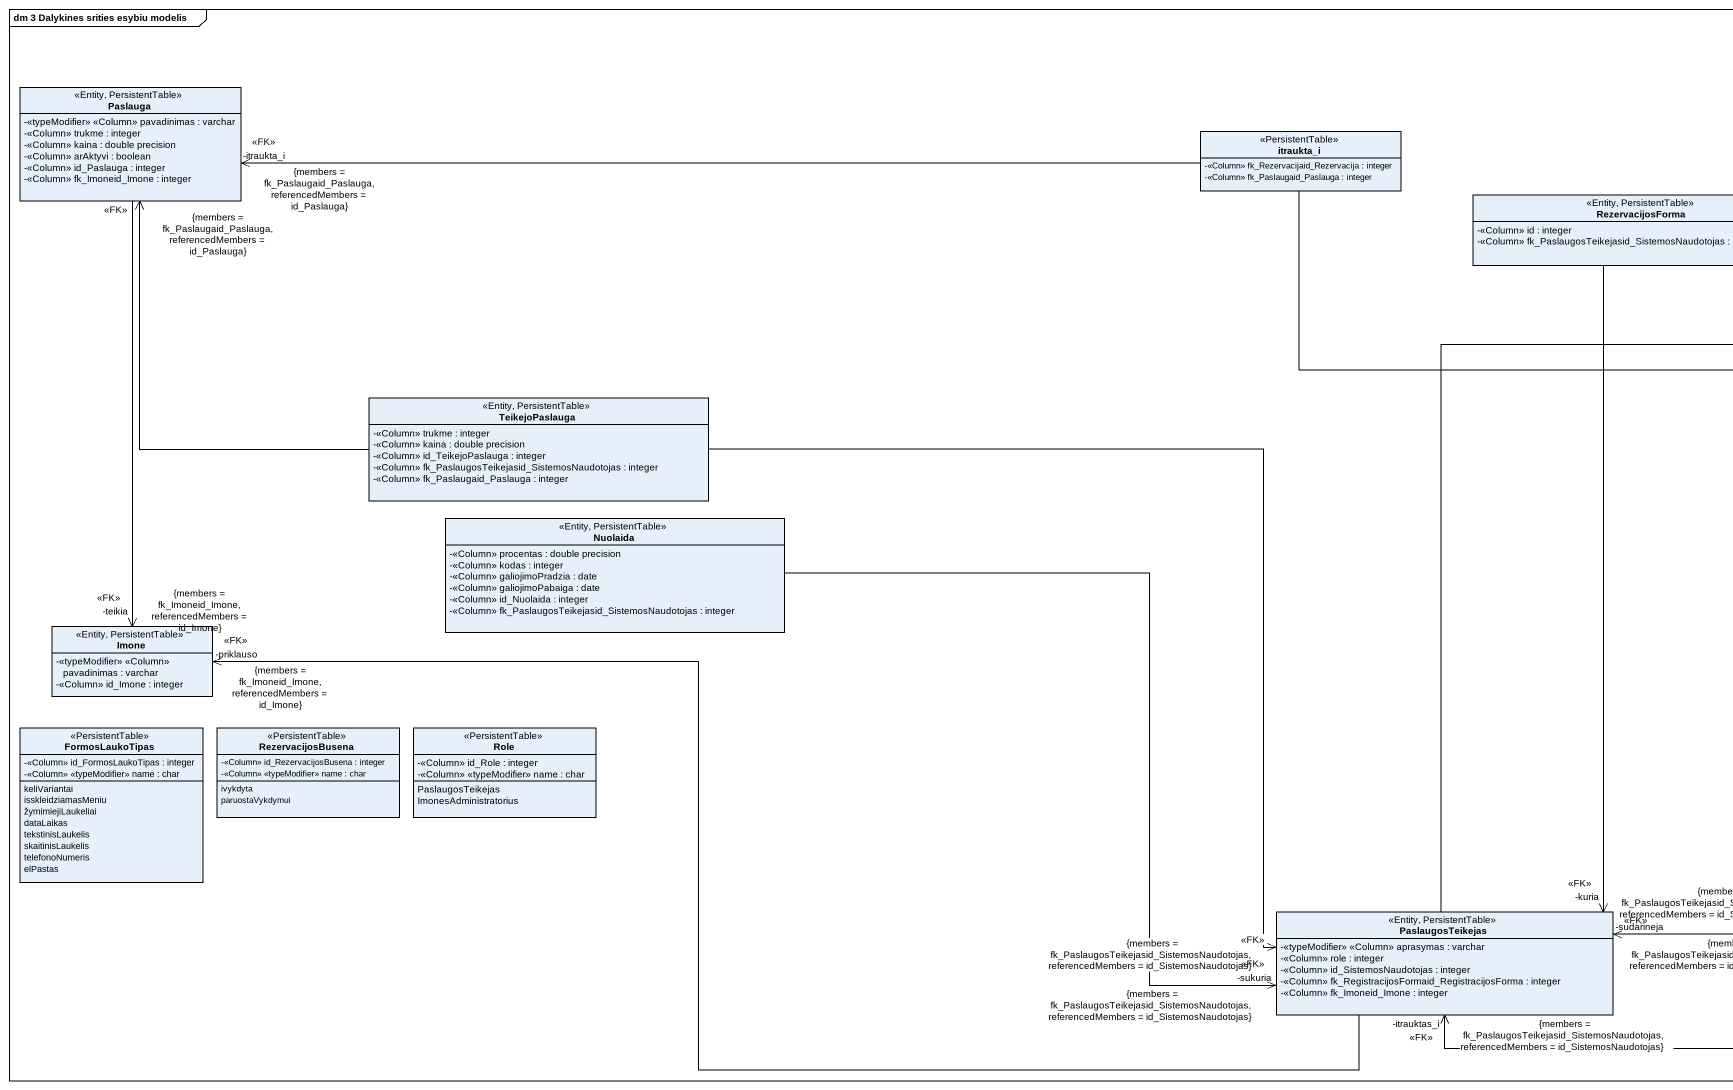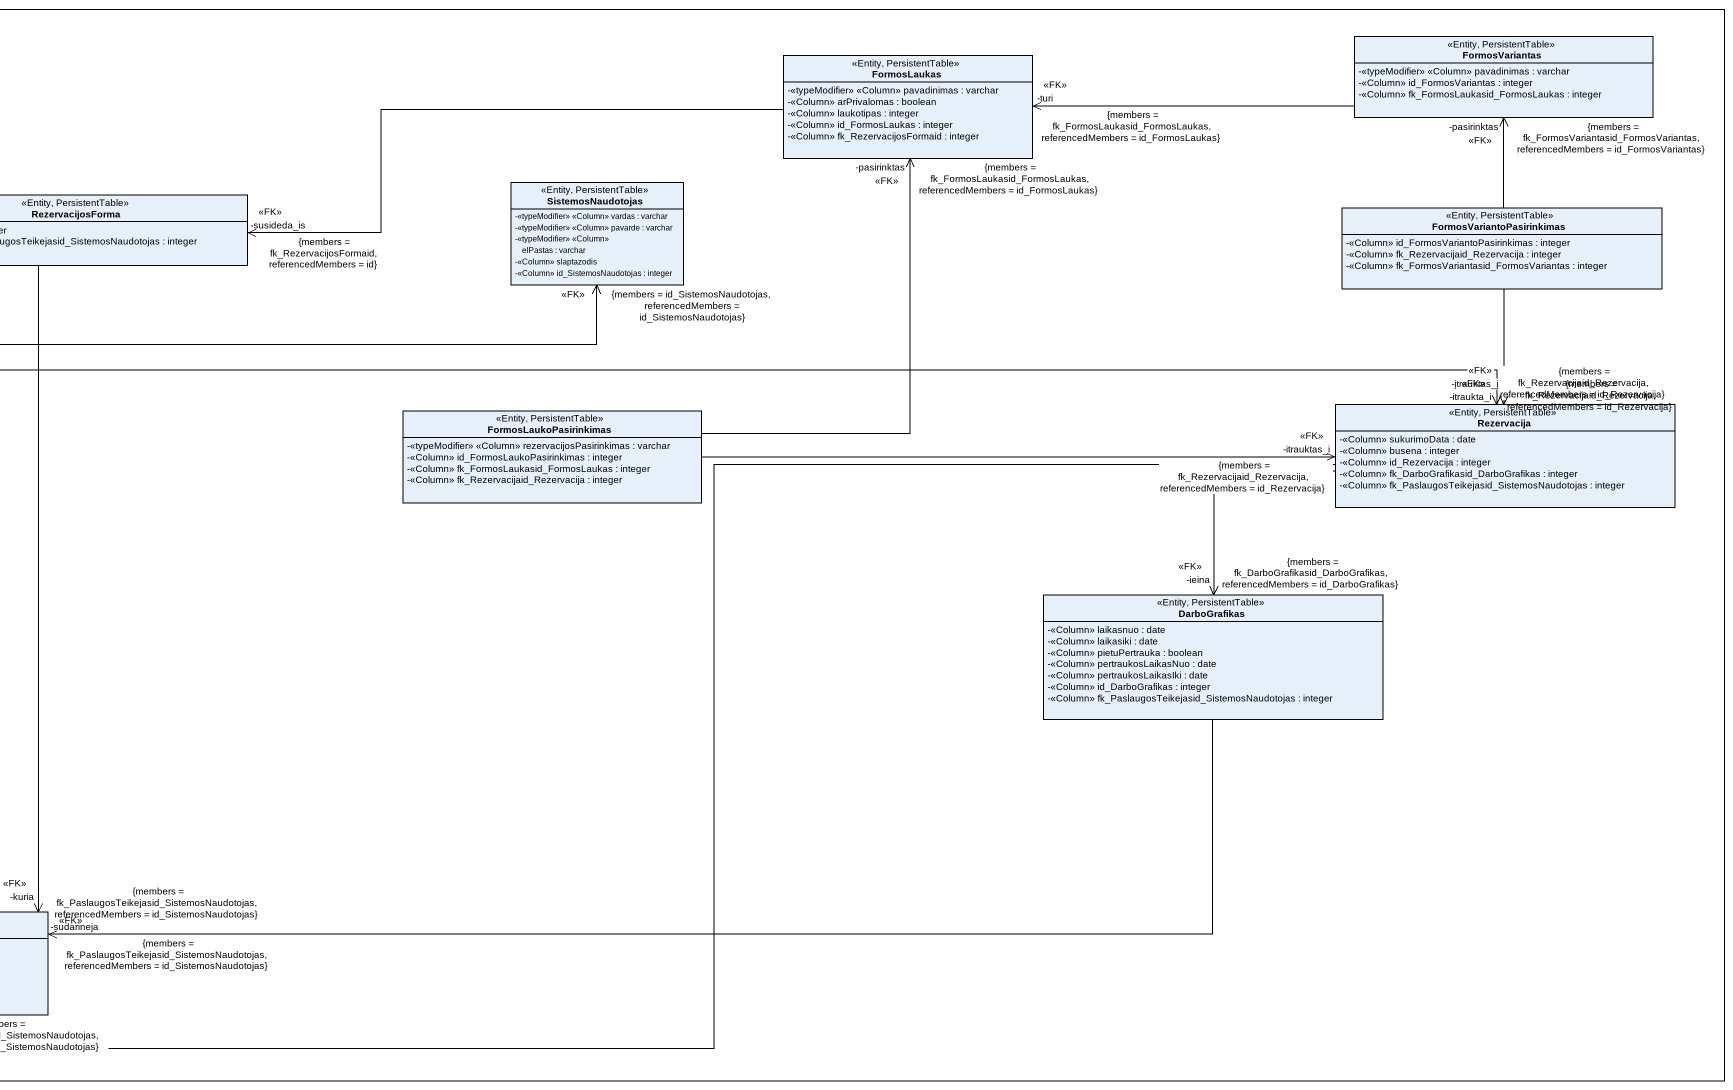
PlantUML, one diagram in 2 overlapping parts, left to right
@startuml
mainframe dm 3 Dalykines srities esybiu modelis
hide circle
hide empty members
skinparam classAttributeIconSize 0
class FormosVariantas <<Entity, PersistentTable>> {
  -<<typeModifier>> <<Column>> pavadinimas : varchar
  -<<Column>> id_FormosVariantas : integer
  -<<Column>> fk_FormosLaukasid_FormosLaukas : integer
}
class Paslauga <<Entity, PersistentTable>> {
  -<<typeModifier>> <<Column>> pavadinimas : varchar
  -<<Column>> trukme : integer
  -<<Column>> kaina : double precision
  -<<Column>> arAktyvi : boolean
  -<<Column>> id_Paslauga : integer
  -<<Column>> fk_Imoneid_Imone : integer
}
class FormosLaukas <<Entity, PersistentTable>> {
  -<<typeModifier>> <<Column>> pavadinimas : varchar
  -<<Column>> arPrivalomas : boolean
  -<<Column>> laukotipas : integer
  -<<Column>> id_FormosLaukas : integer
  -<<Column>> fk_RezervacijosFormaid : integer
}
class itraukta_i <<PersistentTable>> {
  -<<Column>> fk_Rezervacijaid_Rezervacija : integer
  -<<Column>> fk_Paslaugaid_Paslauga : integer
}
class RezervacijosForma <<Entity, PersistentTable>> {
  -<<Column>> id : integer
  -<<Column>> fk_PaslaugosTeikejasid_SistemosNaudotojas : integer
}
class SistemosNaudotojas <<Entity, PersistentTable>> {
  -<<typeModifier>> <<Column>> vardas : varchar
  -<<typeModifier>> <<Column>> pavarde : varchar
  -<<typeModifier>> <<Column>> elPastas : varchar
  -<<Column>> slaptazodis
  -<<Column>> id_SistemosNaudotojas : integer
}
class FormosVariantoPasirinkimas <<Entity, PersistentTable>> {
  -<<Column>> id_FormosVariantoPasirinkimas : integer
  -<<Column>> fk_Rezervacijaid_Rezervacija : integer
  -<<Column>> fk_FormosVariantasid_FormosVariantas : integer
}
class TeikejoPaslauga <<Entity, PersistentTable>> {
  -<<Column>> trukme : integer
  -<<Column>> kaina : double precision
  -<<Column>> id_TeikejoPaslauga : integer
  -<<Column>> fk_PaslaugosTeikejasid_SistemosNaudotojas : integer
  -<<Column>> fk_Paslaugaid_Paslauga : integer
}
class FormosLaukoPasirinkimas <<Entity, PersistentTable>> {
  -<<typeModifier>> <<Column>> rezervacijosPasirinkimas : varchar
  -<<Column>> id_FormosLaukoPasirinkimas : integer
  -<<Column>> fk_FormosLaukasid_FormosLaukas : integer
  -<<Column>> fk_Rezervacijaid_Rezervacija : integer
}
class Rezervacija <<Entity, PersistentTable>> {
  -<<Column>> sukurimoData : date
  -<<Column>> busena : integer
  -<<Column>> id_Rezervacija : integer
  -<<Column>> fk_DarboGrafikasid_DarboGrafikas : integer
  -<<Column>> fk_PaslaugosTeikejasid_SistemosNaudotojas : integer
}
class Nuolaida <<Entity, PersistentTable>> {
  -<<Column>> procentas : double precision
  -<<Column>> kodas : integer
  -<<Column>> galiojimoPradzia : date
  -<<Column>> galiojimoPabaiga : date
  -<<Column>> id_Nuolaida : integer
  -<<Column>> fk_PaslaugosTeikejasid_SistemosNaudotojas : integer
}
class DarboGrafikas <<Entity, PersistentTable>> {
  -<<Column>> laikasnuo : date
  -<<Column>> laikasiki : date
  -<<Column>> pietuPertrauka : boolean
  -<<Column>> pertraukosLaikasNuo : date
  -<<Column>> pertraukosLaikasIki : date
  -<<Column>> id_DarboGrafikas : integer
  -<<Column>> fk_PaslaugosTeikejasid_SistemosNaudotojas : integer
}
class Imone <<Entity, PersistentTable>> {
  -<<typeModifier>> <<Column>> pavadinimas : varchar
  -<<Column>> id_Imone : integer
}
enum FormosLaukoTipas <<PersistentTable>> {
  -<<Column>> id_FormosLaukoTipas : integer
  -<<Column>> <<typeModifier>> name : char
  keliVariantai
  isskleidziamasMeniu
  žymimiejiLaukeliai
  dataLaikas
  tekstinisLaukelis
  skaitinisLaukelis
  telefonoNumeris
  elPastas
}
enum RezervacijosBusena <<PersistentTable>> {
  -<<Column>> id_RezervacijosBusena : integer
  -<<Column>> <<typeModifier>> name : char
  ivykdyta
  paruostaVykdymui
}
enum Role <<PersistentTable>> {
  -<<Column>> id_Role : integer
  -<<Column>> <<typeModifier>> name : char
  PaslaugosTeikejas
  ImonesAdministratorius
}
class PaslaugosTeikejas <<Entity, PersistentTable>> {
  -<<typeModifier>> <<Column>> aprasymas : varchar
  -<<Column>> role : integer
  -<<Column>> id_SistemosNaudotojas : integer
  -<<Column>> fk_RegistracijosFormaid_RegistracijosForma : integer
  -<<Column>> fk_Imoneid_Imone : integer
}
FormosVariantas -left-> "-turi\n<<FK>>\n{members = fk_FormosLaukasid_FormosLaukas, referencedMembers = id_FormosLaukas}" FormosLaukas
Paslauga --> "-teikia\n<<FK>>\n{members = fk_Imoneid_Imone, referencedMembers = id_Imone}" Imone
FormosLaukas -left-> "-susideda_is\n<<FK>>\n{members = fk_RezervacijosFormaid, referencedMembers = id}" RezervacijosForma
itraukta_i -left-> "-itraukta_i\n<<FK>>\n{members = fk_Paslaugaid_Paslauga, referencedMembers = id_Paslauga}" Paslauga
itraukta_i -right-> "-itraukta_i\n<<FK>>\n{members = fk_Rezervacijaid_Rezervacija, referencedMembers = id_Rezervacija}" Rezervacija
RezervacijosForma --> "-kuria\n<<FK>>\n{members = fk_PaslaugosTeikejasid_SistemosNaudotojas, referencedMembers = id_SistemosNaudotojas}" PaslaugosTeikejas
FormosVariantoPasirinkimas -up-> "-pasirinktas\n<<FK>>\n{members = fk_FormosVariantasid_FormosVariantas, referencedMembers = id_FormosVariantas}" FormosVariantas
FormosVariantoPasirinkimas --> "-įtrauktas_į\n<<FK>>\n{members = fk_Rezervacijaid_Rezervacija, referencedMembers = id_Rezervacija}" Rezervacija
TeikejoPaslauga -up-> "<<FK>>\n{members = fk_Paslaugaid_Paslauga, referencedMembers = id_Paslauga}" Paslauga
TeikejoPaslauga -right-> "<<FK>>\n{members = fk_PaslaugosTeikejasid_SistemosNaudotojas, referencedMembers = id_SistemosNaudotojas}" PaslaugosTeikejas
FormosLaukoPasirinkimas -up-> "-pasirinktas\n<<FK>>\n{members = fk_FormosLaukasid_FormosLaukas, referencedMembers = id_FormosLaukas}" FormosLaukas
FormosLaukoPasirinkimas -right-> "-itrauktas_i\n<<FK>>\n{members = fk_Rezervacijaid_Rezervacija, referencedMembers = id_Rezervacija}" Rezervacija
Rezervacija --> "-ieina\n<<FK>>\n{members = fk_DarboGrafikasid_DarboGrafikas, referencedMembers = id_DarboGrafikas}" DarboGrafikas
Rezervacija -left-> "-itrauktas_i\n<<FK>>\n{members = fk_PaslaugosTeikejasid_SistemosNaudotojas, referencedMembers = id_SistemosNaudotojas}" PaslaugosTeikejas
Nuolaida -right-> "-sukuria\n<<FK>>\n{members = fk_PaslaugosTeikejasid_SistemosNaudotojas, referencedMembers = id_SistemosNaudotojas}" PaslaugosTeikejas
DarboGrafikas -left-> "-sudarineja\n<<FK>>\n{members = fk_PaslaugosTeikejasid_SistemosNaudotojas, referencedMembers = id_SistemosNaudotojas}" PaslaugosTeikejas
PaslaugosTeikejas -up-> "<<FK>>\n{members = id_SistemosNaudotojas, referencedMembers = id_SistemosNaudotojas}" SistemosNaudotojas
PaslaugosTeikejas -left-> "-priklauso\n<<FK>>\n{members = fk_Imoneid_Imone, referencedMembers = id_Imone}" Imone
@enduml
